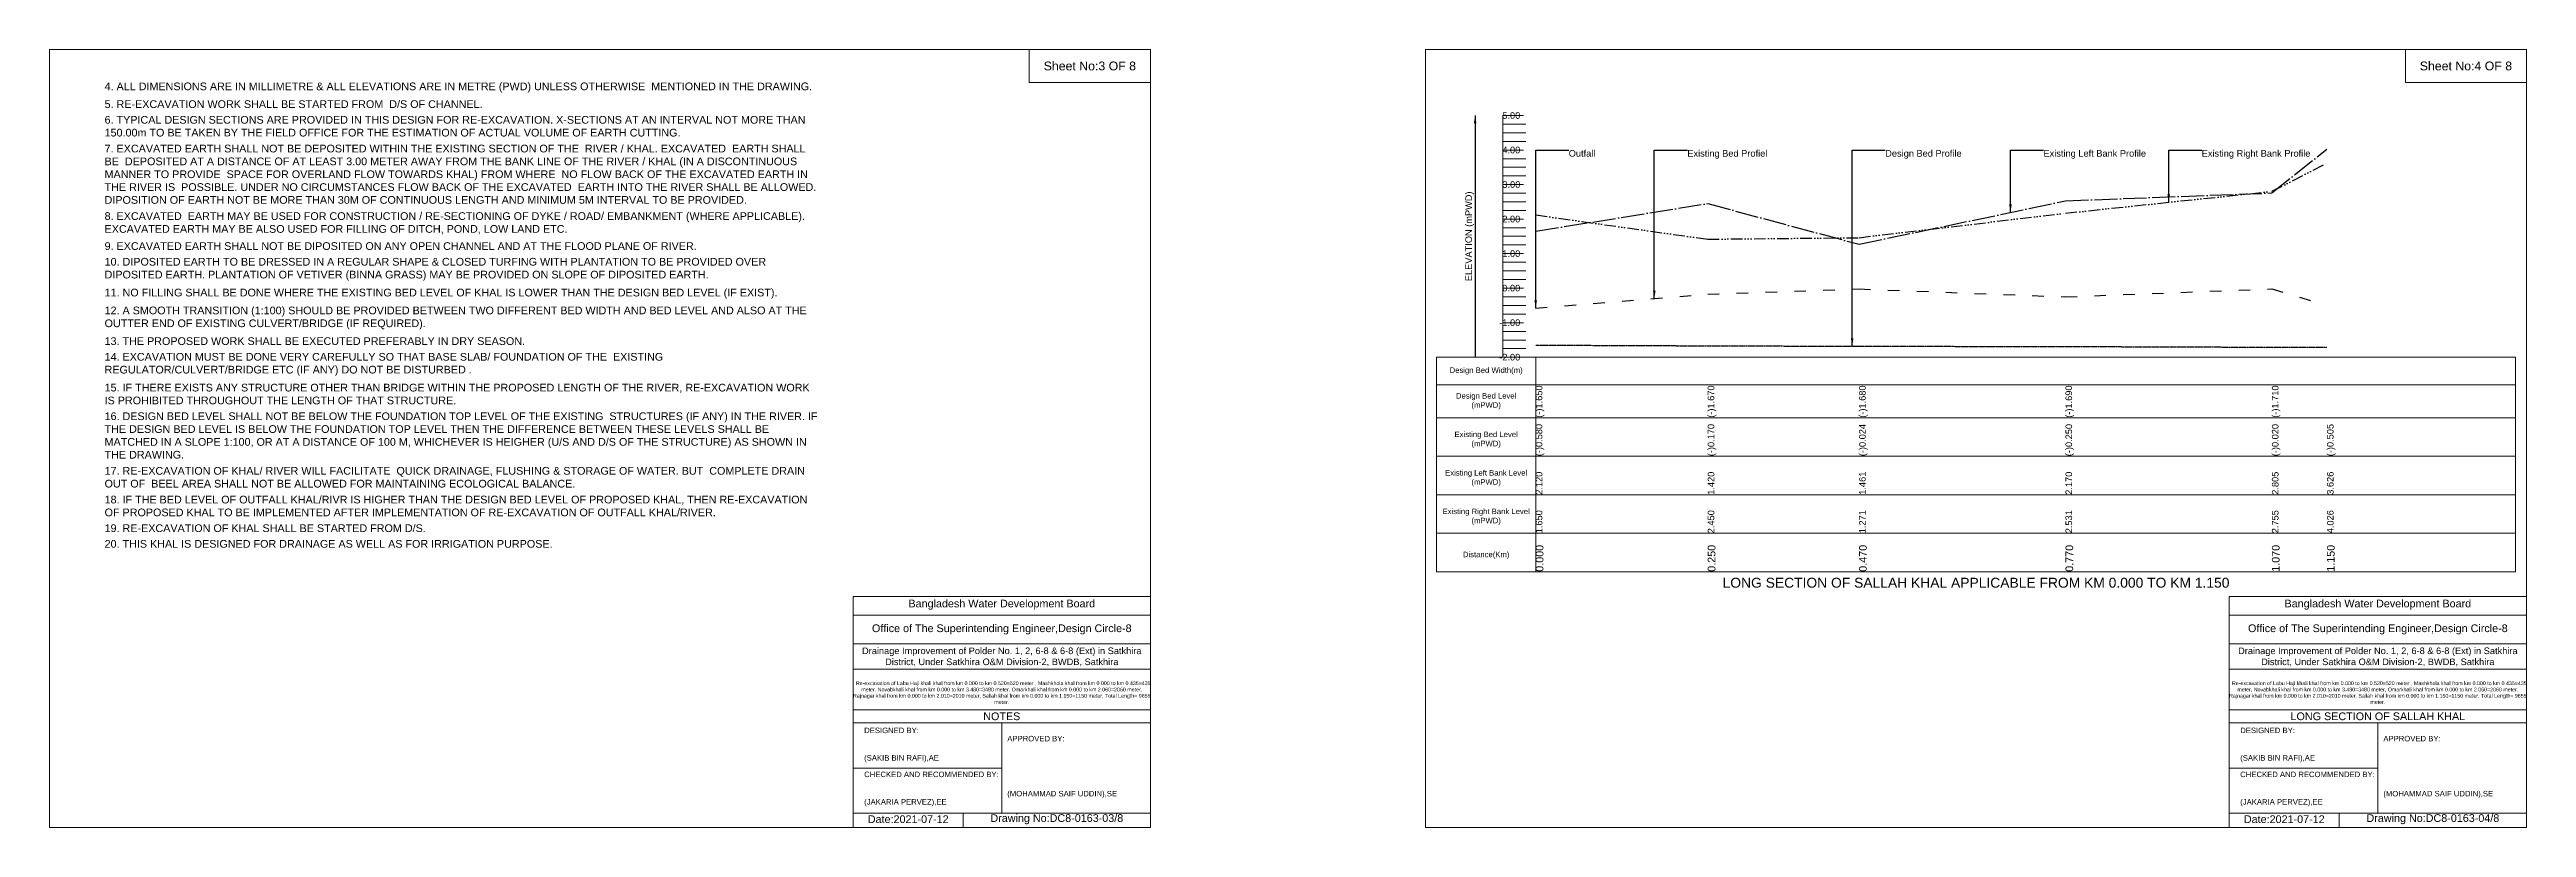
# Model space of a CAD drawing. Header units: inches. Extents: x 91000 to 648000, y -5656 to 141.
# Drawn here: x 590000 to 608000, y -5656 to 0 of the extents above; entities that cross this region are included whole.
import ezdxf

# ---------------------------------------------------------------- set-up
doc = ezdxf.new("R2010")
doc.units = ezdxf.units.IN
doc.header["$LTSCALE"] = 7
doc.header["$MEASUREMENT"] = 0
for name, pattern in [('ACAD_ISO03W100', [30, 12, -18]), ('ACAD_ISO04W100', [30, 24, -3, 0, -3]), ('ACAD_ISO14W100', [24, 12, -3, 0, -3, 0, -3, 0, -3]), ('CENTER', [2, 1.25, -0.25, 0.25, -0.25])]:
    doc.linetypes.add(name, pattern=pattern)
for name, color, linetype, lineweight in [('Cross Section Labels', 7, 'Continuous', 9), ('Design Bed Level Long Section', 7, 'CENTER', 25), ('Existing Bed Level for Long Section', 7, 'ACAD_ISO03W100', 25), ('Existing Left Bank of Long section', 7, 'ACAD_ISO04W100', 25), ('Existing Right Bank of Long Section', 7, 'ACAD_ISO14W100', 25), ('Long Section Border', 7, 'Continuous', 9), ('Long Section Labels', 7, 'Continuous', 9), ('Vscale for Long Section', 7, 'Continuous', 9)]:
    doc.layers.add(name, color=color, linetype=linetype, lineweight=lineweight)
doc.styles.get("Standard").update_dxf_attribs({"font": 'arial.ttf'})
doc.dimstyles.get("Standard").update_dxf_attribs({"dimtxt": 0.18, "dimasz": 0.18, "dimexe": 0.18, "dimexo": 0.0625, "dimgap": 0.09, "dimtad": 0, "dimtih": 1, "dimtoh": 1, "dimdec": 4, "dimzin": 0, "dimdsep": 46, "dimtxsty": 'Standard', "dimcen": 0.09, "dimadec": 0, "dimazin": 0, "dimtfac": 1, "dimtdec": 4, "dimtofl": 0, "dimtmove": 0, "dimatfit": 3, "dimfxl": 1, "dimtolj": 1, "dimtzin": 0, "dimarcsym": 0})

msp = doc.modelspace()

# ---------------------------------------------------------------- linework, layer by layer
at = {"layer": 'Cross Section Labels'}
for points in [[(590000, 0), (598000, 0), (598000, -5656), (590000, -5656)], [(597120, 0), (598000, 0), (598000, -240), (597120, -240)], [(600000, 0), (608000, 0), (608000, -5656), (600000, -5656)], [(607120, 0), (608000, 0), (608000, -240), (607120, -240)]]:
    msp.add_lwpolyline(points, close=True, dxfattribs=at)
for points in [[(595840, -5656), (595840, -3976), (598000, -3976)], [(595840, -4112), (598000, -4112)], [(605840, -5656), (605840, -3976), (608000, -3976)], [(605840, -4112), (608000, -4112)], [(595840, -4320), (598000, -4320)], [(605840, -4320), (608000, -4320)], [(595840, -4504), (598000, -4504)], [(605840, -4504), (608000, -4504)], [(595840, -4800), (598000, -4800)], [(605840, -4800), (608000, -4800)], [(595840, -4896), (598000, -4896)], [(596920, -4896), (596920, -5552)], [(605840, -4896), (608000, -4896)], [(606920, -4896), (606920, -5552)], [(595840, -5224), (596920, -5224)], [(605840, -5224), (606920, -5224)], [(595840, -5552), (598000, -5552)], [(596640, -5552), (596640, -5656)], [(605840, -5552), (608000, -5552)], [(606640, -5552), (606640, -5656)]]:
    msp.add_lwpolyline(points, dxfattribs=at)
at = {"layer": 'Design Bed Level Long Section'}
msp.add_lwpolyline([(600800, -2149), (602050, -2154), (603150, -2157), (604650, -2159), (606150, -2164), (606550, -2164)], dxfattribs=at)
at = {"layer": 'Existing Bed Level for Long Section'}
msp.add_lwpolyline([(600800, -1881), (602050, -1778), (603150, -1741), (604650, -1798), (606150, -1740), (606550, -1862)], dxfattribs=at)
at = {"layer": 'Existing Left Bank of Long section'}
msp.add_lwpolyline([(600800, -1321), (602050, -1120), (603150, -1416), (604650, -1100), (606150, -1043), (606550, -724)], dxfattribs=at)
at = {"layer": 'Existing Right Bank of Long Section'}
msp.add_lwpolyline([(600800, -1203), (602050, -1379), (603150, -1368), (604650, -1190), (606150, -1031), (606550, -825)], dxfattribs=at)
at = {"layer": 'Long Section Border'}
msp.add_lwpolyline([(600080, -2237), (607920, -2237), (607920, -3797), (600080, -3797)], close=True, dxfattribs=at)
for points in [[(600800, -2237), (600800, -3797)], [(600080, -2437), (607920, -2437)], [(600080, -2677), (607920, -2677)], [(600080, -2957), (607920, -2957)], [(600080, -3237), (607920, -3237)], [(600080, -3517), (607920, -3517)]]:
    msp.add_lwpolyline(points, dxfattribs=at)
at = {"layer": 'Vscale for Long Section'}
for points in [[(600560, -2237), (600560, -1986), (600560, -1735), (600560, -1484), (600560, -1233), (600560, -982), (600560, -731), (600560, -480)], [(600560, -480), (600712, -480)], [(600560, -543), (600728, -543)], [(600560, -606), (600728, -606)], [(600560, -668), (600728, -668)], [(600560, -731), (600712, -731)], [(600560, -794), (600728, -794)], [(600560, -856), (600728, -856)], [(600560, -919), (600728, -919)], [(600560, -982), (600712, -982)], [(600560, -1045), (600728, -1045)], [(600560, -1108), (600728, -1108)], [(600560, -1170), (600728, -1170)], [(600560, -1233), (600712, -1233)], [(600560, -1296), (600728, -1296)], [(600560, -1358), (600728, -1358)], [(600560, -1421), (600728, -1421)], [(600560, -1484), (600712, -1484)], [(600560, -1547), (600728, -1547)], [(600560, -1610), (600728, -1610)], [(600560, -1672), (600728, -1672)], [(600560, -1735), (600712, -1735)], [(600560, -1798), (600728, -1798)], [(600560, -1860), (600728, -1860)], [(600560, -1923), (600728, -1923)], [(600560, -1986), (600712, -1986)], [(600560, -2049), (600728, -2049)], [(600560, -2112), (600728, -2112)], [(600560, -2174), (600728, -2174)], [(600560, -2237), (600712, -2237)]]:
    msp.add_lwpolyline(points, dxfattribs=at)

# ---------------------------------------------------------------- texts
at = {"layer": 'Cross Section Labels', "attachment_point": 5}
for s, insert, char_height in [('Sheet No:3 OF 8', (597560, -120), 64), ('Sheet No:4 OF 8', (607560, -120), 64), ('Bangladesh Water Development Board', (596920, -4036), 56), ('Bangladesh Water Development Board', (606920, -4036), 56), ('Office of The Superintending Engineer,Design Circle-8', (596920, -4216), 56), ('Office of The Superintending Engineer,Design Circle-8', (606920, -4216), 56)]:
    msp.add_mtext(s, dxfattribs=dict(at, insert=insert, char_height=char_height))
at = {"layer": 'Cross Section Labels'}
for s, insert, char_height, width, attachment_point in [('4. ALL DIMENSIONS ARE IN MILLIMETRE & ALL ELEVATIONS ARE IN METRE (PWD) UNLESS OTHERWISE  MENTIONED IN THE DRAWING.', (590400, -240), 56, 5200, 1), ('5. RE-EXCAVATION WORK SHALL BE STARTED FROM  D/S OF CHANNEL.', (590400, -369), 56, 5200, 1), ('6. TYPICAL DESIGN SECTIONS ARE PROVIDED IN THIS DESIGN FOR RE-EXCAVATION. X-SECTIONS AT AN INTERVAL NOT MORE THAN 150.00m TO BE TAKEN BY THE FIELD OFFICE FOR THE ESTIMATION OF ACTUAL VOLUME OF EARTH CUTTING.', (590400, -483), 56, 5200, 1), ('7. EXCAVATED EARTH SHALL NOT BE DEPOSITED WITHIN THE EXISTING SECTION OF THE  RIVER / KHAL. EXCAVATED  EARTH SHALL BE  DEPOSITED AT A DISTANCE OF AT LEAST 3.00 METER AWAY FROM THE BANK LINE OF THE RIVER / KHAL (IN A DISCONTINUOUS  MANNER TO PROVIDE  SPACE FOR OVERLAND FLOW TOWARDS KHAL) FROM WHERE  NO FLOW BACK OF THE EXCAVATED EARTH IN THE RIVER IS  POSSIBLE. UNDER NO CIRCUMSTANCES FLOW BACK OF THE EXCAVATED  EARTH INTO THE RIVER SHALL BE ALLOWED. DIPOSITION OF EARTH NOT BE MORE THAN 30M OF CONTINUOUS LENGTH AND MINIMUM 5M INTERVAL TO BE PROVIDED.', (590400, -692), 56, 5200, 1), ('8. EXCAVATED  EARTH MAY BE USED FOR CONSTRUCTION / RE-SECTIONING OF DYKE / ROAD/ EMBANKMENT (WHERE APPLICABLE). EXCAVATED EARTH MAY BE ALSO USED FOR FILLING OF DITCH, POND, LOW LAND ETC.', (590400, -1183), 56, 5200, 1), ('9. EXCAVATED EARTH SHALL NOT BE DIPOSITED ON ANY OPEN CHANNEL AND AT THE FLOOD PLANE OF RIVER.', (590400, -1401), 56, 5200, 1), ('10. DIPOSITED EARTH TO BE DRESSED IN A REGULAR SHAPE & CLOSED TURFING WITH PLANTATION TO BE PROVIDED OVER DIPOSITED EARTH. PLANTATION OF VETIVER (BINNA GRASS) MAY BE PROVIDED ON SLOPE OF DIPOSITED EARTH.^J', (590400, -1515), 56, 5200, 1), ('11. NO FILLING SHALL BE DONE WHERE THE EXISTING BED LEVEL OF KHAL IS LOWER THAN THE DESIGN BED LEVEL (IF EXIST).', (590400, -1739), 56, 5200, 1), ('12. A SMOOTH TRANSITION (1:100) SHOULD BE PROVIDED BETWEEN TWO DIFFERENT BED WIDTH AND BED LEVEL AND ALSO AT THE OUTTER END OF EXISTING CULVERT/BRIDGE (IF REQUIRED).', (590400, -1869), 56, 5200, 1), ('13. THE PROPOSED WORK SHALL BE EXECUTED PREFERABLY IN DRY SEASON.', (590400, -2092), 56, 5200, 1), ('14. EXCAVATION MUST BE DONE VERY CAREFULLY SO THAT BASE SLAB/ FOUNDATION OF THE  EXISTING REGULATOR/CULVERT/BRIDGE ETC (IF ANY) DO NOT BE DISTURBED .^J', (590400, -2206), 56, 5200, 1), ('15. IF THERE EXISTS ANY STRUCTURE OTHER THAN BRIDGE WITHIN THE PROPOSED LENGTH OF THE RIVER, RE-EXCAVATION WORK IS PROHIBITED THROUGHOUT THE LENGTH OF THAT STRUCTURE.', (590400, -2430), 56, 5200, 1), ('16. DESIGN BED LEVEL SHALL NOT BE BELOW THE FOUNDATION TOP LEVEL OF THE EXISTING  STRUCTURES (IF ANY) IN THE RIVER. IF THE DESIGN BED LEVEL IS BELOW THE FOUNDATION TOP LEVEL THEN THE DIFFERENCE BETWEEN THESE LEVELS SHALL BE MATCHED IN A SLOPE 1:100, OR AT A DISTANCE OF 100 M, WHICHEVER IS HEIGHER (U/S AND D/S OF THE STRUCTURE) AS SHOWN IN THE DRAWING.', (590400, -2638), 56, 5200, 1), ('17. RE-EXCAVATION OF KHAL/ RIVER WILL FACILITATE  QUICK DRAINAGE, FLUSHING & STORAGE OF WATER. BUT  COMPLETE DRAIN OUT OF  BEEL AREA SHALL NOT BE ALLOWED FOR MAINTAINING ECOLOGICAL BALANCE.', (590400, -3035), 56, 5200, 1), ('18. IF THE BED LEVEL OF OUTFALL KHAL/RIVR IS HIGHER THAN THE DESIGN BED LEVEL OF PROPOSED KHAL, THEN RE-EXCAVATION OF PROPOSED KHAL TO BE IMPLEMENTED AFTER IMPLEMENTATION OF RE-EXCAVATION OF OUTFALL KHAL/RIVER.', (590400, -3244), 56, 5200, 1), ('20. THIS KHAL IS DESIGNED FOR DRAINAGE AS WELL AS FOR IRRIGATION PURPOSE.^J', (590400, -3566), 56, 5200, 1), ('19. RE-EXCAVATION OF KHAL SHALL BE STARTED FROM D/S.', (590400, -3452), 56, 5200, 1), ('Drainage Improvement of Polder No. 1, 2, 6-8 & 6-8 (Ext) in Satkhira District, Under Satkhira O&M Division-2, BWDB, Satkhira', (596920, -4416), 48, 2240, 5), ('Drainage Improvement of Polder No. 1, 2, 6-8 & 6-8 (Ext) in Satkhira District, Under Satkhira O&M Division-2, BWDB, Satkhira', (606920, -4416), 48, 2240, 5), ('  Re-excavation of Labu Haji khali khal from km 0.000 to km 0.520=520 meter , Mashkhola khal from km 0.000 to km 0.435=435 meter, Novabkhali khal from km 0.000 to km 3.480=3480 meter, Omarkhali khal from km 0.000 to km 2.060=2060 meter, Rajnagar khal from km 0.000 to km 2.010=2010 meter, Sallah khal from km 0.000 to km 1.150=1150 meter, Total Length= 9655 meter. ', (596920, -4676), 27.415, 2160, 5), ('  Re-excavation of Labu Haji khali khal from km 0.000 to km 0.520=520 meter , Mashkhola khal from km 0.000 to km 0.435=435 meter, Novabkhali khal from km 0.000 to km 3.480=3480 meter, Omarkhali khal from km 0.000 to km 2.060=2060 meter, Rajnagar khal from km 0.000 to km 2.010=2010 meter, Sallah khal from km 0.000 to km 1.150=1150 meter, Total Length= 9655 meter. ', (606920, -4676), 27.415, 2160, 5), ('NOTES', (596920, -4848), 56, 2240, 5), ('LONG SECTION OF SALLAH KHAL', (606920, -4848), 56, 2240, 5), ('DESIGNED BY:^J^J^J(SAKIB BIN RAFI),AE', (595920, -5056), 40, 1120, 4), ('APPROVED BY:^J^J^J^J^J^J(MOHAMMAD SAIF UDDIN),SE', (596960, -5216), 40, 1120, 4), ('DESIGNED BY:^J^J^J(SAKIB BIN RAFI),AE', (605920, -5056), 40, 1120, 4), ('APPROVED BY:^J^J^J^J^J^J(MOHAMMAD SAIF UDDIN),SE', (606960, -5216), 40, 1120, 4), ('CHECKED AND RECOMMENDED BY:^J^J^J(JAKARIA PERVEZ),EE', (595920, -5376), 40, 1120, 4), ('CHECKED AND RECOMMENDED BY:^J^J^J(JAKARIA PERVEZ),EE', (605920, -5376), 40, 1120, 4), ('Date:2021-07-12', (596240, -5596), 56, 1120, 5), ('Drawing No:DC8-0163-03/8', (597320, -5596), 56, 1760, 5), ('Date:2021-07-12', (606240, -5596), 56, 1120, 5), ('Drawing No:DC8-0163-04/8', (607320, -5596), 56, 1760, 5)]:
    msp.add_mtext(s, dxfattribs=dict(at, insert=insert, char_height=char_height, width=width, attachment_point=attachment_point))
at = {"layer": 'Long Section Border', "attachment_point": 5}
for s, insert, char_height in [('Design Bed Width(m)', (600440, -2337), 40), ('Design Bed Level^J(mPWD)', (600440, -2557), 40), ('Existing Bed Level^J(mPWD)', (600440, -2837), 40), ('Existing Left Bank Level^J(mPWD)', (600440, -3117), 40), ('Existing Right Bank Level^J(mPWD)', (600440, -3397), 40), ('Distance(Km)', (600440, -3677), 40), ('LONG SECTION OF SALLAH KHAL APPLICABLE FROM KM 0.000 TO KM 1.150', (604000, -3877), 72)]:
    msp.add_mtext(s, dxfattribs=dict(at, insert=insert, char_height=char_height))
at = {"layer": 'Long Section Labels', "char_height": 48, "attachment_point": 1}
for s, insert in [('Outfall', (601040, -731)), ('Existing Bed Profiel', (601902, -731)), ('Design Bed Profile', (603340, -731)), ('Existing Left Bank Profile', (604490, -731)), ('Existing Right Bank Profile', (605640, -731))]:
    msp.add_mtext(s, dxfattribs=dict(at, insert=insert))
at = {"layer": 'Vscale for Long Section', "char_height": 48, "attachment_point": 6}
for s, insert in [('5.00', (600688, -480)), ('4.00', (600688, -731)), ('3.00', (600688, -982)), ('2.00', (600688, -1233)), ('1.00', (600688, -1484)), ('0.00', (600688, -1735)), ('-1.00', (600688, -1986)), ('-2.00', (600688, -2237))]:
    msp.add_mtext(s, dxfattribs=dict(at, insert=insert))
at = {"layer": 'Vscale for Long Section', "rotation": 90}
for s, insert, char_height, attachment_point in [('ELEVATION (mPWD)', (600320, -1358), 48, 5), ('(-)1.650', (600800, -2677), 48, 1), ('(-)1.670', (602050, -2677), 48, 1), ('(-)1.680', (603150, -2677), 48, 1), ('(-)1.690', (604650, -2677), 48, 1), ('(-)1.710', (606150, -2677), 48, 1), ('(-)1.710', (606150, -2677), 48, 1), ('(-)0.580', (600800, -2957), 48, 1), ('(-)0.170', (602050, -2957), 48, 1), ('(-)0.024', (603150, -2957), 48, 1), ('(-)0.250', (604650, -2957), 48, 1), ('(-)0.020', (606150, -2957), 48, 1), ('(-)0.505', (606550, -2957), 48, 1), ('2.120', (600800, -3237), 48, 1), ('1.420', (602050, -3237), 48, 1), ('1.461', (603150, -3237), 48, 1), ('2.170', (604650, -3237), 48, 1), ('2.805', (606150, -3237), 48, 1), ('3.626', (606550, -3237), 48, 1), ('1.650', (600800, -3517), 48, 1), ('2.450', (602050, -3517), 48, 1), ('1.271', (603150, -3517), 48, 1), ('2.531', (604650, -3517), 48, 1), ('2.755', (606150, -3517), 48, 1), ('4.026', (606550, -3517), 48, 1), ('0.000', (600800, -3797), 56, 1), ('0.250', (602050, -3797), 56, 1), ('0.470', (603150, -3797), 56, 1), ('0.770', (604650, -3797), 56, 1), ('1.070', (606150, -3797), 56, 1), ('1.150', (606550, -3797), 56, 1)]:
    msp.add_mtext(s, dxfattribs=dict(at, insert=insert, char_height=char_height, attachment_point=attachment_point))

# ---------------------------------------------------------------- leaders
at = {"layer": 'Long Section Labels', "annotation_type": 0, "has_hookline": 1, "hookline_direction": 0}
for points, text_width in [([(600800, -1881), (600800, -731), (601040, -731)], 186), ([(601662, -1810), (601662, -731), (601902, -731)], 571), ([(603100, -2157), (603100, -731), (603340, -731)], 547), ([(604250, -1184), (604250, -731), (604490, -731)], 737), ([(605400, -1111), (605400, -731), (605640, -731)], 782)]:
    msp.add_leader(points, dimstyle='Standard', override={"dimasz": 57.6}, dxfattribs=dict(at, text_width=text_width))
at = {"layer": 'Vscale for Long Section'}
msp.add_leader([(600360, -480), (600360, -2237)], dimstyle='Standard', override={"dimasz": 57.6}, dxfattribs=at)

doc.saveas('drawing.dxf')
